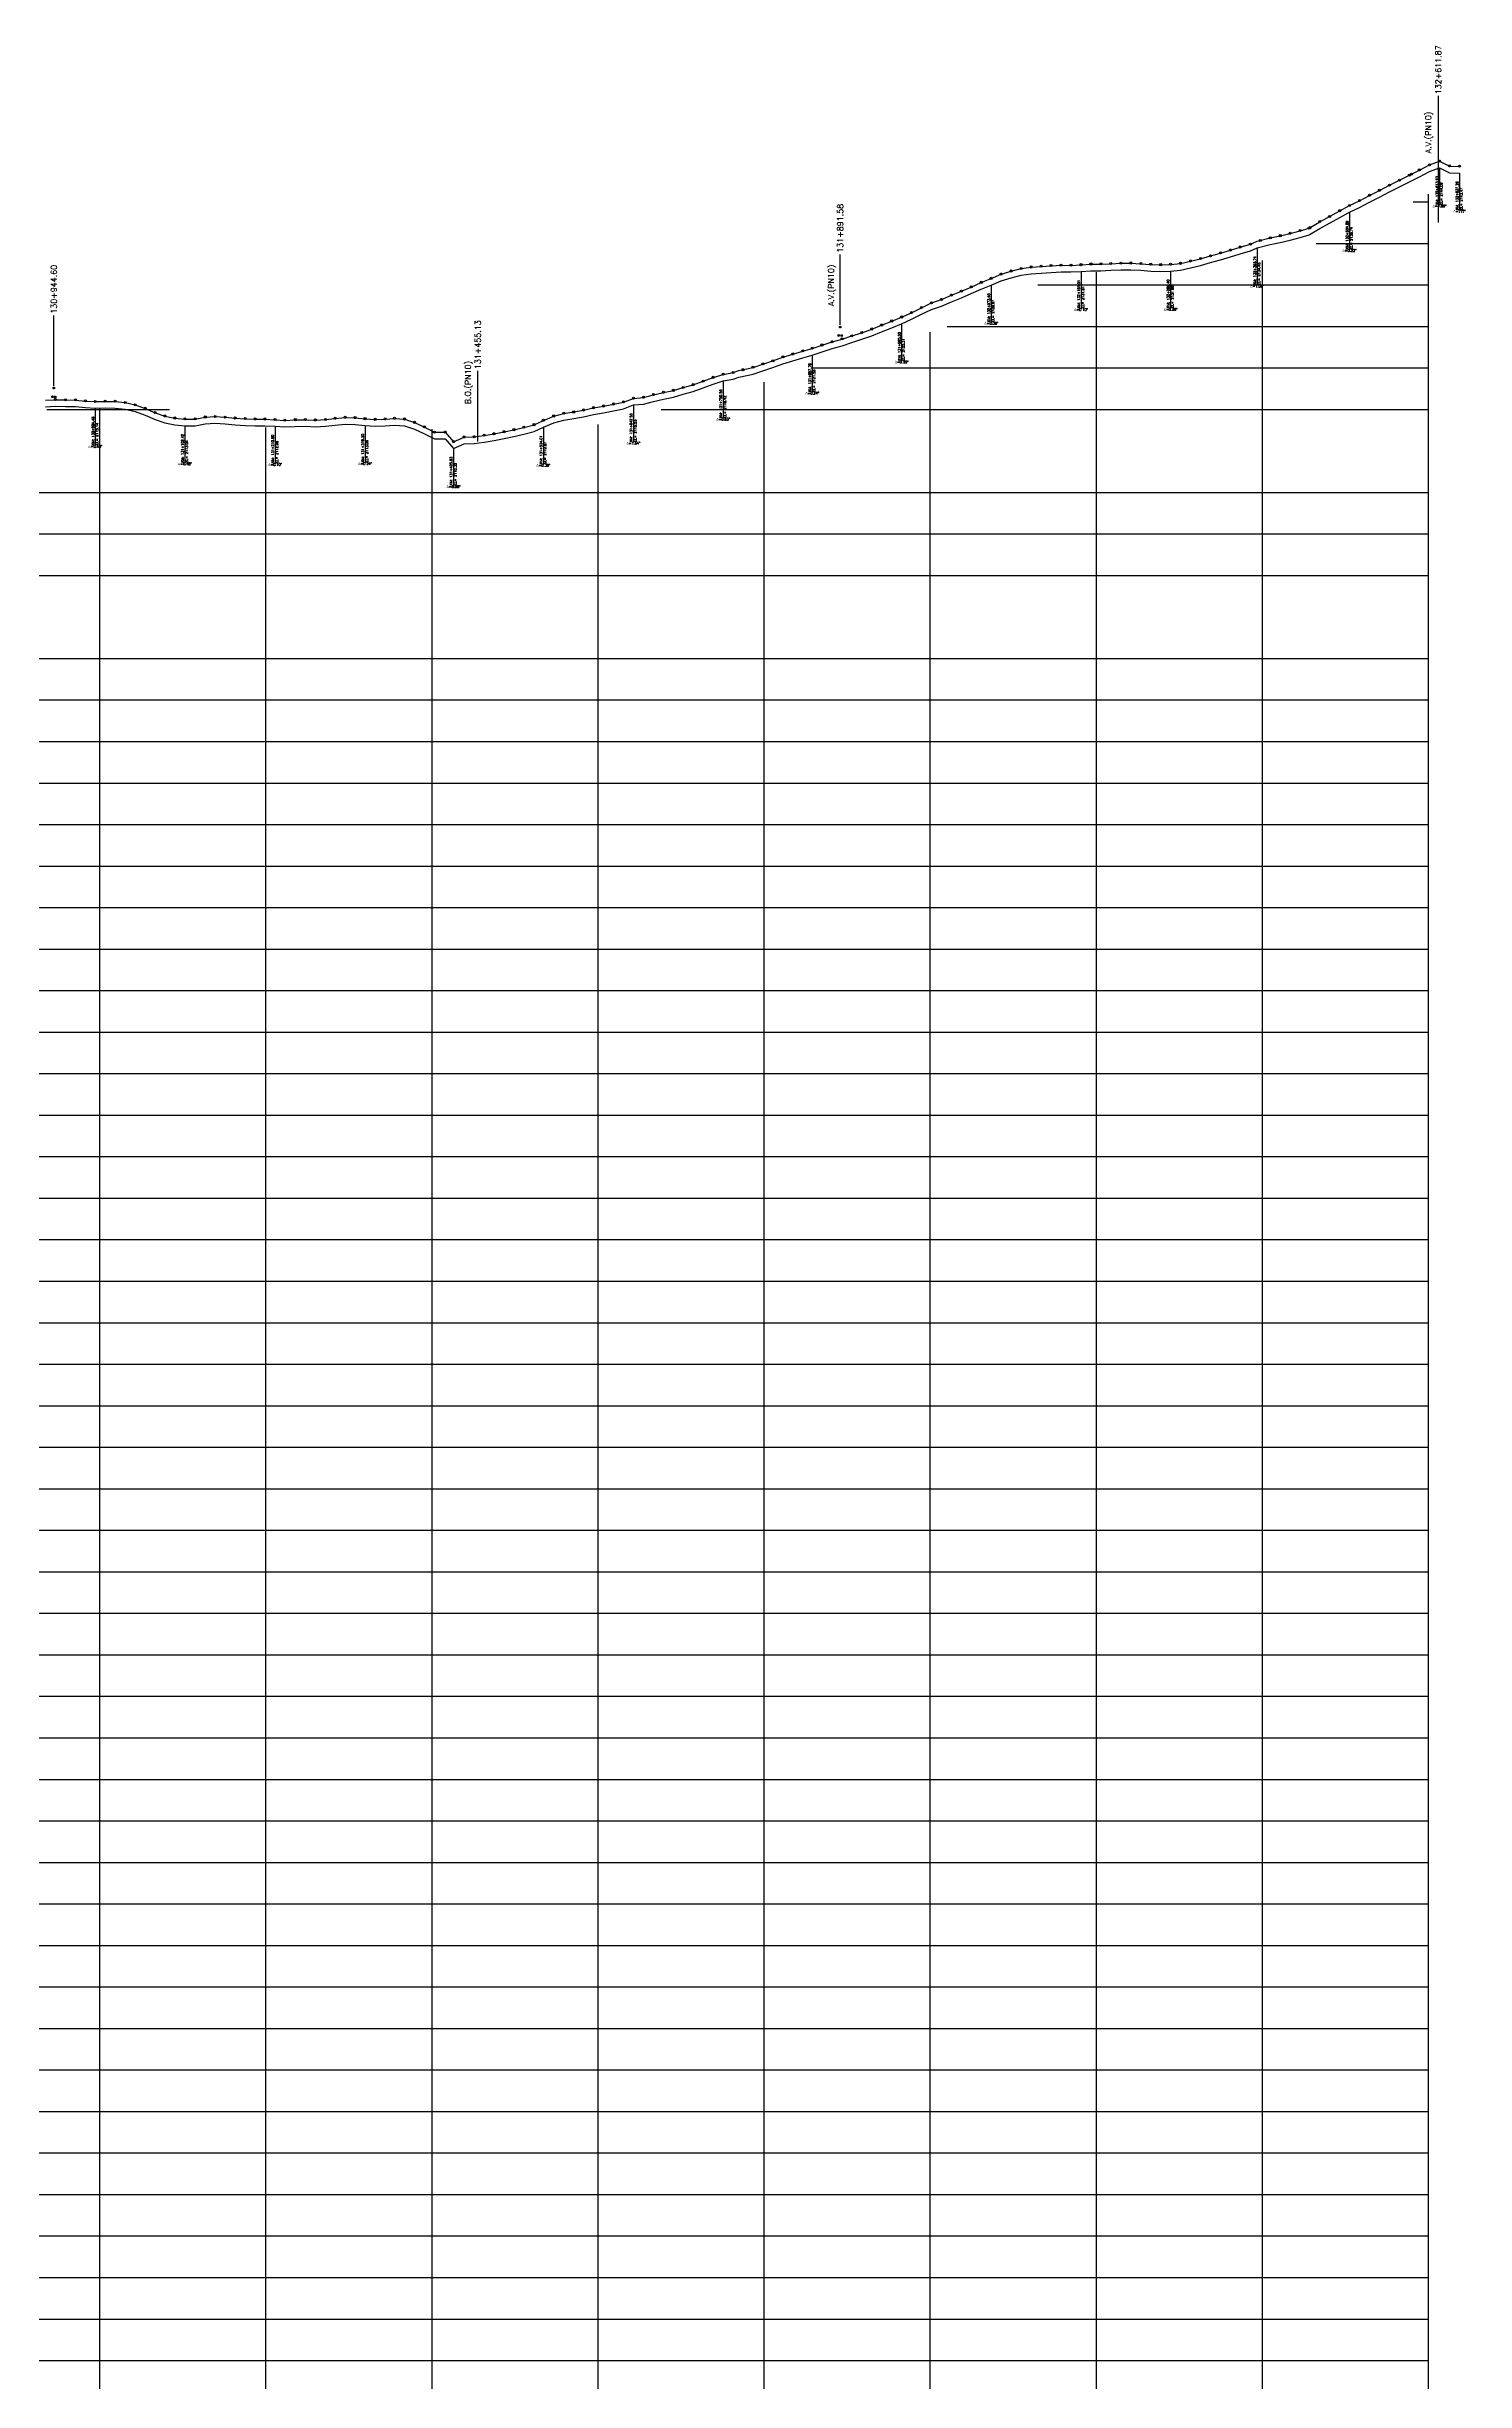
# Model space of a CAD drawing. Header units: metres. Extents: x 575895 to 634487, y 3214622 to 3222739.
# Drawn here: x 632539 to 634247, y 3217511 to 3220323 of the extents above; entities that cross this region are included whole.
import ezdxf

# ---------------------------------------------------------------- set-up
doc = ezdxf.new("R2010")
doc.units = ezdxf.units.M
for name, color, linetype in [('1405-05-17--km 168+000-END', 192, 'Continuous'), ('1405-05-17--km 74+000-133+000', 150, 'Continuous'), ('C-ROAD-PROF-GRID-MAJR', 8, 'Continuous'), ('C-ROAD-PROF-LABL', 92, 'Continuous'), ('C-ROAD-PROF-STAN-GEOM', 11, 'Continuous'), ('TXT', 2, 'Continuous'), ('V-CTRL-BMRK', 150, 'Continuous'), ('V-NODE', 1, 'Continuous')]:
    doc.layers.add(name, color=color, linetype=linetype)
doc.styles.add('RD', font='ROMAND.SHX', dxfattribs={"height": 3.5})
doc.styles.get("Standard").update_dxf_attribs({"font": 'romanc.shx', "height": 2})

msp = doc.modelspace()

# ---------------------------------------------------------------- linework, layer by layer
at = {"layer": '1405-05-17--km 168+000-END', "color": 0, "flags": 128}
msp.add_lwpolyline([(634214.7, 3220111), (634214.7, 3220203)], dxfattribs=at)
at = {"layer": '1405-05-17--km 74+000-133+000', "color": 150, "linetype": 'Continuous', "lineweight": -3, "ltscale": 2, "flags": 128}
for points in [[(632537.4, 3219896.7), (632549.3, 3219897.4), (632561.4, 3219897.1), (632573.4, 3219897), (632585.4, 3219895.8), (632597.3, 3219895.1), (632609.3, 3219895.4), (632621.4, 3219895.3), (632633.4, 3219893.9), (632645.4, 3219891), (632657.4, 3219886.8), (632669.4, 3219881.7), (632681.2, 3219877.6), (632693.2, 3219875.1), (632705.3, 3219874.1), (632717.6, 3219874.1), (632729.8, 3219876.3), (632741.7, 3219877), (632753.7, 3219876.2), (632765.8, 3219875.1), (632777.8, 3219874.5), (632789.8, 3219874), (632801.6, 3219873.9), (632813.8, 3219873.3), (632825.7, 3219872.5), (632838.2, 3219873.1), (632850.3, 3219873.3), (632862.4, 3219872.8), (632874.5, 3219873.4), (632886.3, 3219874.8), (632898.2, 3219876), (632910.1, 3219875.6), (632922.2, 3219874.3), (632934.4, 3219873.5), (632946.4, 3219874), (632957.7, 3219874.8), (632969.7, 3219873.9), (632981.7, 3219869.9), (632993.6, 3219864.4), (633005.7, 3219858.1), (633018.6, 3219858.2), (633028.7, 3219846.7), (633041.6, 3219852.3), (633053.6, 3219852.6), (633065.6, 3219854.4), (633077.5, 3219856.2), (633089.6, 3219858.6), (633101.5, 3219861.1), (633113.5, 3219864), (633125.7, 3219867.1), (633136.9, 3219872.4), (633149.4, 3219877.5), (633161.5, 3219880.9), (633168.8, 3219881.9), (633185.3, 3219884.8), (633197.4, 3219887.6), (633209.3, 3219889.6), (633221.4, 3219892), (633233.5, 3219894.5), (633245.4, 3219899), (633257.5, 3219900.1), (633269.6, 3219903.4), (633281.5, 3219906.1), (633293.5, 3219908.5), (633305.4, 3219911.9), (633317.4, 3219915.3), (633329.4, 3219919.5), (633341.5, 3219924.1), (633353.4, 3219927.9), (633365.5, 3219930), (633372.3, 3219932.7), (633389.4, 3219936.3), (633401.4, 3219940.3), (633413.4, 3219944), (633425.5, 3219948.7), (633437.4, 3219952.3), (633449.4, 3219956), (633460.6, 3219959.2), (633472.5, 3219963.1), (633484.6, 3219967), (633496.6, 3219970.4), (633508.5, 3219974.2), (633520.5, 3219978.1), (633532.4, 3219982.3), (633544.3, 3219987.1), (633556.4, 3219992), (633568.4, 3219996.8), (633580.3, 3220002.2), (633592.4, 3220008.2), (633604.3, 3220013.9), (633616.3, 3220018), (633628.3, 3220023.2), (633640.3, 3220028), (633652.3, 3220033.1), (633664.3, 3220038.5), (633676.3, 3220043.4), (633688.2, 3220048.5), (633700.2, 3220052.2), (633712.2, 3220055.2), (633724.3, 3220057), (633736.3, 3220057.9), (633748.3, 3220058.7), (633760.3, 3220059.3), (633772.3, 3220059.2), (633784.4, 3220059.8), (633796.4, 3220060.6), (633808.4, 3220060.7), (633820.4, 3220061.2), (633832.4, 3220061.7), (633844.3, 3220061.8), (633856.3, 3220061.2), (633868.3, 3220060.3), (633880.3, 3220059.8), (633892.3, 3220060.3), (633904.2, 3220061.4), (633916.2, 3220064.3), (633928.3, 3220067.2), (633940.3, 3220070.5), (633952.4, 3220074), (633964.3, 3220077.4), (633976.1, 3220081.1), (633988.3, 3220084.6), (633996.6, 3220088.2), (634012.3, 3220092.2), (634024.4, 3220094.7), (634036.2, 3220097.6), (634048.3, 3220100.9), (634059.3, 3220103.9), (634060.3, 3220104.6), (634071.9, 3220111.7), (634083.8, 3220117.9), (634095.9, 3220124.8), (634107.7, 3220131.1), (634119.8, 3220137), (634131.8, 3220143.4), (634143.7, 3220149.4), (634155.8, 3220155.6), (634167.8, 3220161.7), (634179.8, 3220167.7), (634182.3, 3220168.9), (634191.8, 3220174), (634204.1, 3220180.1), (634216.1, 3220184.6), (634228.2, 3220178.8), (634240.1, 3220178.4)], [(632537.4, 3219888.7), (632549.3, 3219889.4), (632561.4, 3219889.1), (632573.4, 3219889), (632585.4, 3219887.8), (632597.3, 3219887.1), (632609.3, 3219887.4), (632621.4, 3219887.3), (632633.4, 3219885.9), (632645.4, 3219883), (632657.4, 3219878.8), (632669.4, 3219873.7), (632681.2, 3219869.6), (632693.2, 3219867.1), (632705.3, 3219866.1), (632717.6, 3219866.1), (632729.8, 3219868.3), (632741.7, 3219869), (632753.7, 3219868.2), (632765.8, 3219867.1), (632777.8, 3219866.5), (632789.8, 3219866), (632801.6, 3219865.9), (632813.8, 3219865.3), (632825.7, 3219864.5), (632838.2, 3219865.1), (632850.3, 3219865.3), (632862.4, 3219864.8), (632874.5, 3219865.4), (632886.3, 3219866.8), (632898.2, 3219868), (632910.1, 3219867.6), (632922.2, 3219866.3), (632934.4, 3219865.5), (632946.4, 3219866), (632957.7, 3219866.8), (632969.7, 3219865.9), (632981.7, 3219861.9), (632993.6, 3219856.4), (633005.7, 3219850.1), (633018.6, 3219850.2), (633028.7, 3219838.7), (633041.6, 3219844.3), (633053.6, 3219844.6), (633065.6, 3219846.4), (633077.5, 3219848.2), (633089.6, 3219850.6), (633101.5, 3219853.1), (633113.5, 3219856), (633125.7, 3219859.1), (633136.9, 3219864.4), (633149.4, 3219869.5), (633161.5, 3219872.9), (633168.8, 3219873.9), (633185.3, 3219876.8), (633197.4, 3219879.6), (633209.3, 3219881.6), (633221.4, 3219884), (633233.5, 3219886.5), (633245.4, 3219891), (633257.5, 3219892.1), (633269.6, 3219895.4), (633281.5, 3219898.1), (633293.5, 3219900.5), (633305.4, 3219903.9), (633317.4, 3219907.3), (633329.4, 3219911.5), (633341.5, 3219916.1), (633353.4, 3219919.9), (633365.5, 3219922), (633372.3, 3219924.7), (633389.4, 3219928.3), (633401.4, 3219932.3), (633413.4, 3219936), (633425.5, 3219940.7), (633437.4, 3219944.3), (633449.4, 3219948), (633460.6, 3219951.2), (633472.5, 3219955.1), (633484.6, 3219959), (633496.6, 3219962.4), (633508.5, 3219966.2), (633520.5, 3219970.1), (633532.4, 3219974.3), (633544.3, 3219979.1), (633556.4, 3219984), (633568.4, 3219988.8), (633580.3, 3219994.2), (633592.4, 3220000.2), (633604.3, 3220005.9), (633616.3, 3220010), (633628.3, 3220015.2), (633640.3, 3220020), (633652.3, 3220025.1), (633664.3, 3220030.5), (633676.3, 3220035.4), (633688.2, 3220040.5), (633700.2, 3220044.2), (633712.2, 3220047.2), (633724.3, 3220049), (633736.3, 3220049.9), (633748.3, 3220050.7), (633760.3, 3220051.3), (633772.3, 3220051.2), (633784.4, 3220051.8), (633796.4, 3220052.6), (633808.4, 3220052.7), (633820.4, 3220053.2), (633832.4, 3220053.7), (633844.3, 3220053.8), (633856.3, 3220053.2), (633868.3, 3220052.3), (633880.3, 3220051.8), (633892.3, 3220052.3), (633904.2, 3220053.4), (633916.2, 3220056.3), (633928.3, 3220059.2), (633940.3, 3220062.5), (633952.4, 3220066), (633964.3, 3220069.4), (633976.1, 3220073.1), (633988.3, 3220076.6), (633996.6, 3220080.2), (634012.3, 3220084.2), (634024.4, 3220086.7), (634036.2, 3220089.6), (634048.3, 3220092.9), (634059.3, 3220095.9), (634060.3, 3220096.6), (634071.9, 3220103.7), (634083.8, 3220109.9), (634095.9, 3220116.8), (634107.7, 3220123.1), (634119.8, 3220129), (634131.8, 3220135.4), (634143.7, 3220141.4), (634155.8, 3220147.6), (634167.8, 3220153.7), (634179.8, 3220159.7), (634182.3, 3220160.9), (634191.8, 3220166), (634204.1, 3220172.1), (634216.1, 3220176.6), (634228.2, 3220170.8), (634240.1, 3220170.4)]]:
    msp.add_lwpolyline(points, dxfattribs=at)
at = {"layer": 'C-ROAD-PROF-GRID-MAJR', "color": 8, "linetype": 'Continuous', "lineweight": -3, "ltscale": 0.6}
for p, q in [((634202.9, 3215235.7), (634202.9, 3220144.8)), ((634184.4, 3220135.7), (634202.9, 3220135.7)), ((634067.4, 3220085.7), (634202.9, 3220085.7)), ((634002.9, 3215235.7), (634002.9, 3220065)), ((633732.5, 3220035.7), (634202.9, 3220035.7)), ((633802.9, 3215235.7), (633802.9, 3220050.9)), ((633602.9, 3215235.7), (633602.9, 3219978.7)), ((633623.2, 3219985.7), (634202.9, 3219985.7)), ((633402.9, 3215235.7), (633402.9, 3219918.6)), ((633459.8, 3219935.7), (634202.9, 3219935.7)), ((632539, 3219885.7), (632686.7, 3219885.7)), ((632602.9, 3215235.7), (632602.9, 3219886.9)), ((632802.9, 3215235.7), (632802.9, 3219863.8)), ((633002.9, 3215235.7), (633002.9, 3219862)), ((633202.9, 3215235.7), (633202.9, 3219867.5)), ((633278.8, 3219885.7), (634202.9, 3219885.7)), ((631827, 3219785.7), (634202.9, 3219785.7)), ((631778, 3219735.7), (634202.9, 3219735.7)), ((631692, 3219685.7), (634202.9, 3219685.7)), ((631519.9, 3219585.7), (634202.9, 3219585.7)), ((631285.3, 3219535.7), (634202.9, 3219535.7)), ((631160, 3219485.7), (634202.9, 3219485.7)), ((630974, 3219435.7), (634202.9, 3219435.7)), ((630619.3, 3219385.7), (634202.9, 3219385.7)), ((630384.7, 3219335.7), (634202.9, 3219335.7)), ((630254.9, 3219285.7), (634202.9, 3219285.7)), ((630042.5, 3219235.7), (634202.9, 3219235.7)), ((629822.2, 3219185.7), (634202.9, 3219185.7)), ((629439.4, 3219135.7), (634202.9, 3219135.7)), ((629404.7, 3219085.7), (634202.9, 3219085.7)), ((629369.9, 3219035.7), (634202.9, 3219035.7)), ((618328.5, 3218985.7), (634202.9, 3218985.7)), ((618045.3, 3218935.7), (634202.9, 3218935.7)), ((589229.7, 3218885.7), (634202.9, 3218885.7)), ((588839, 3218835.7), (634202.9, 3218835.7)), ((588788.5, 3218785.7), (634202.9, 3218785.7)), ((588574.1, 3218735.7), (634202.9, 3218735.7)), ((587846.2, 3218685.7), (634202.9, 3218685.7)), ((587471.4, 3218635.7), (634202.9, 3218635.7)), ((587402.3, 3218585.7), (634202.9, 3218585.7)), ((586879.5, 3218535.7), (634202.9, 3218535.7)), ((586834, 3218485.7), (634202.9, 3218485.7)), ((586802.6, 3218435.7), (634202.9, 3218435.7)), ((586657.4, 3218385.7), (634202.9, 3218385.7)), ((586394.3, 3218335.7), (634202.9, 3218335.7)), ((586104.8, 3218285.7), (634202.9, 3218285.7)), ((585771.4, 3218235.7), (634202.9, 3218235.7)), ((585413.8, 3218185.7), (634202.9, 3218185.7)), ((583461.1, 3218135.7), (634202.9, 3218135.7)), ((583425.8, 3218085.7), (634202.9, 3218085.7)), ((583390.7, 3218035.7), (634202.9, 3218035.7)), ((583124, 3217985.7), (634202.9, 3217985.7)), ((581945.1, 3217935.7), (634202.9, 3217935.7)), ((581633, 3217885.7), (634202.9, 3217885.7)), ((581370.7, 3217835.7), (634202.9, 3217835.7)), ((580454.3, 3217785.7), (634202.9, 3217785.7)), ((579879.4, 3217735.7), (634202.9, 3217735.7)), ((579207.9, 3217685.7), (634202.9, 3217685.7)), ((578887.7, 3217635.7), (634202.9, 3217635.7)), ((578337, 3217585.7), (634202.9, 3217585.7)), ((577365.6, 3217535.7), (634202.9, 3217535.7))]:
    msp.add_line(p, q, dxfattribs=at)
at = {"layer": 'C-ROAD-PROF-LABL', "color": 92, "linetype": 'Continuous', "lineweight": -3}
for p, q in [((634214.7, 3220178.2), (634214.7, 3220263.2)), ((633494.4, 3219987.4), (633494.4, 3220072.4)), ((632547.5, 3219913.9), (632547.5, 3219998.9)), ((633058, 3219847.1), (633058, 3219932.1))]:
    msp.add_line(p, q, dxfattribs=at)
at = {"layer": 'C-ROAD-PROF-STAN-GEOM', "color": 11, "linetype": 'Continuous', "lineweight": -3}
for p, q in [((634216.1, 3220176.6), (634216.1, 3220131.6)), ((634240.1, 3220170.4), (634240.1, 3220125.4)), ((634107.7, 3220123.1), (634107.7, 3220078.1)), ((633996.6, 3220080.2), (633996.6, 3220035.2)), ((633676.3, 3220035.4), (633676.3, 3219990.4)), ((633784.4, 3220051.8), (633784.4, 3220006.8)), ((633892.3, 3220052.3), (633892.3, 3220007.3)), ((633568.4, 3219988.8), (633568.4, 3219943.8)), ((633460.6, 3219951.2), (633460.6, 3219906.2)), ((633353.4, 3219919.9), (633353.4, 3219874.9)), ((633245.4, 3219891), (633245.4, 3219846)), ((632597.3, 3219887.1), (632597.3, 3219842.1)), ((632705.3, 3219866.1), (632705.3, 3219821.1)), ((632813.8, 3219865.3), (632813.8, 3219820.3)), ((632922.2, 3219866.3), (632922.2, 3219821.3)), ((633136.9, 3219864.4), (633136.9, 3219819.4)), ((633028.7, 3219838.7), (633028.7, 3219793.7))]:
    msp.add_line(p, q, dxfattribs=at)
at = {"layer": 'V-CTRL-BMRK'}
for p, q in [((634213.5, 3220175.7), (634216, 3220175.7)), ((634214.7, 3220174.4), (634214.7, 3220176.9)), ((633491.2, 3219974.8), (633493.7, 3219974.8)), ((633491.3, 3219974.7), (633493.8, 3219974.7)), ((633491.3, 3219974.7), (633493.8, 3219974.7)), ((633492.5, 3219973.6), (633492.5, 3219976.1)), ((633492.5, 3219973.5), (633492.5, 3219976)), ((633492.5, 3219973.4), (633492.5, 3219975.9)), ((633493.2, 3219984.9), (633495.7, 3219984.9)), ((633494.4, 3219983.6), (633494.4, 3219986.1)), ((633494.9, 3219974.7), (633497.4, 3219974.7)), ((633495, 3219974.6), (633497.5, 3219974.6)), ((633495, 3219974.6), (633497.5, 3219974.6)), ((633496.1, 3219973.4), (633496.1, 3219975.9)), ((633496.2, 3219973.3), (633496.2, 3219975.8)), ((633496.2, 3219973.3), (633496.2, 3219975.8)), ((632544.4, 3219901), (632546.9, 3219901)), ((632544.4, 3219900.9), (632546.9, 3219900.9)), ((632544.5, 3219900.9), (632547, 3219900.9)), ((632545.7, 3219899.7), (632545.7, 3219902.2)), ((632545.7, 3219899.7), (632545.7, 3219902.2)), ((632545.7, 3219899.7), (632545.7, 3219902.2)), ((632546.2, 3219911.4), (632548.7, 3219911.4)), ((632547.5, 3219910.2), (632547.5, 3219912.7)), ((632547.5, 3219900.7), (632550, 3219900.7)), ((632547.9, 3219900.7), (632550.4, 3219900.7)), ((632547.9, 3219900.7), (632550.4, 3219900.7)), ((632548.7, 3219899.5), (632548.7, 3219902)), ((632549.1, 3219899.4), (632549.1, 3219901.9)), ((632549.1, 3219899.4), (632549.1, 3219901.9))]:
    msp.add_line(p, q, dxfattribs=at)
at = {"layer": 'V-CTRL-BMRK', "const_width": 0.962}
for points in [[(634214.2, 3220175.7, 0.414214), (634214.7, 3220175.2, 1)], [(634215.2, 3220175.7, 0.414214), (634214.7, 3220176.1, 1)], [(633492, 3219974.8, 0.414214), (633492.5, 3219974.4, 1)], [(633492, 3219974.7, 0.414214), (633492.5, 3219974.2, 1)], [(633492, 3219974.7, 0.414214), (633492.5, 3219974.2, 1)], [(633493, 3219974.8, 0.414214), (633492.5, 3219975.3, 1)], [(633493, 3219974.7, 0.414214), (633492.5, 3219975.2, 1)], [(633493, 3219974.7, 0.414214), (633492.5, 3219975.1, 1)], [(633494, 3219984.9, 0.414214), (633494.4, 3219984.4, 1)], [(633494.9, 3219984.9, 0.414214), (633494.4, 3219985.3, 1)], [(633495.7, 3219974.7, 0.414214), (633496.1, 3219974.2, 1)], [(633495.7, 3219974.6, 0.414214), (633496.2, 3219974.1, 1)], [(633495.7, 3219974.6, 0.414214), (633496.2, 3219974.1, 1)], [(633496.6, 3219974.7, 0.414214), (633496.1, 3219975.2, 1)], [(633496.7, 3219974.6, 0.414214), (633496.2, 3219975, 1)], [(633496.7, 3219974.6, 0.414214), (633496.2, 3219975.1, 1)], [(632545.2, 3219901, 0.414214), (632545.7, 3219900.5, 1)], [(632545.2, 3219900.9, 0.414214), (632545.7, 3219900.5, 1)], [(632545.3, 3219900.9, 0.414214), (632545.7, 3219900.5, 1)], [(632546.2, 3219901, 0.414214), (632545.7, 3219901.4, 1)], [(632546.2, 3219900.9, 0.414214), (632545.7, 3219901.4, 1)], [(632546.2, 3219900.9, 0.414214), (632545.7, 3219901.4, 1)], [(632547, 3219911.4, 0.414214), (632547.5, 3219910.9, 1)], [(632547.9, 3219911.4, 0.414214), (632547.5, 3219911.9, 1)], [(632548.2, 3219900.7, 0.414214), (632548.7, 3219900.3, 1)], [(632548.6, 3219900.7, 0.414214), (632549.1, 3219900.2, 1)], [(632548.6, 3219900.7, 0.414214), (632549.1, 3219900.2, 1)], [(632549.2, 3219900.7, 0.414214), (632548.7, 3219901.2, 1)], [(632549.6, 3219900.7, 0.414214), (632549.1, 3219901.1, 1)], [(632549.6, 3219900.7, 0.414214), (632549.1, 3219901.1, 1)]]:
    msp.add_lwpolyline(points, format="xyb", dxfattribs=at)
at = {"layer": 'V-CTRL-BMRK'}
for centre in [(634214.7, 3220175.7), (633492.5, 3219974.8), (633492.5, 3219974.7), (633492.5, 3219974.7), (633494.4, 3219984.9), (633496.1, 3219974.7), (633496.2, 3219974.6), (633496.2, 3219974.6), (632545.7, 3219901), (632545.7, 3219900.9), (632545.7, 3219900.9), (632547.5, 3219911.4), (632548.7, 3219900.7), (632549.1, 3219900.7), (632549.1, 3219900.7)]:
    msp.add_circle(centre, 0.962, dxfattribs=at)
at = {"layer": 'V-NODE', "lineweight": -2}
for p, q in [((634182.3, 3220169.1), (634182.3, 3220169.1)), ((634191.8, 3220174.2), (634191.8, 3220174.2)), ((634204.1, 3220180.3), (634204.1, 3220180.3)), ((634216.1, 3220184.8), (634216.1, 3220184.8)), ((634228.2, 3220179), (634228.2, 3220179)), ((634240.1, 3220178.6), (634240.1, 3220178.6)), ((634131.8, 3220143.6), (634131.8, 3220143.6)), ((634143.7, 3220149.6), (634143.7, 3220149.6)), ((634155.8, 3220155.8), (634155.8, 3220155.8)), ((634167.8, 3220161.9), (634167.8, 3220161.9)), ((634179.8, 3220167.9), (634179.8, 3220167.9)), ((634083.8, 3220118.1), (634083.8, 3220118.1)), ((634095.9, 3220125), (634095.9, 3220125)), ((634107.7, 3220131.3), (634107.7, 3220131.3)), ((634119.8, 3220137.2), (634119.8, 3220137.2)), ((633988.3, 3220084.8), (633988.3, 3220084.8)), ((634000.3, 3220089.1), (634000.3, 3220089.1)), ((634012.3, 3220092.4), (634012.3, 3220092.4)), ((634024.4, 3220094.9), (634024.4, 3220094.9)), ((634036.2, 3220097.8), (634036.2, 3220097.8)), ((634048.3, 3220101.1), (634048.3, 3220101.1)), ((634059.3, 3220104.1), (634059.3, 3220104.1)), ((634060.3, 3220104.8), (634060.3, 3220104.8)), ((634071.9, 3220111.9), (634071.9, 3220111.9)), ((633724.3, 3220057.2), (633724.3, 3220057.2)), ((633736.3, 3220058.1), (633736.3, 3220058.1)), ((633748.3, 3220058.9), (633748.3, 3220058.9)), ((633760.3, 3220059.5), (633760.3, 3220059.5)), ((633772.3, 3220059.4), (633772.3, 3220059.4)), ((633784.4, 3220060), (633784.4, 3220060)), ((633796.4, 3220060.8), (633796.4, 3220060.8)), ((633808.4, 3220060.9), (633808.4, 3220060.9)), ((633820.4, 3220061.4), (633820.4, 3220061.4)), ((633832.4, 3220061.9), (633832.4, 3220061.9)), ((633844.3, 3220062), (633844.3, 3220062)), ((633856.3, 3220061.4), (633856.3, 3220061.4)), ((633868.3, 3220060.5), (633868.3, 3220060.5)), ((633880.3, 3220060), (633880.3, 3220060)), ((633892.3, 3220060.5), (633892.3, 3220060.5)), ((633904.2, 3220061.6), (633904.2, 3220061.6)), ((633916.2, 3220064.5), (633916.2, 3220064.5)), ((633928.3, 3220067.4), (633928.3, 3220067.4)), ((633940.3, 3220070.7), (633940.3, 3220070.7)), ((633952.4, 3220074.2), (633952.4, 3220074.2)), ((633964.3, 3220077.6), (633964.3, 3220077.6)), ((633976.1, 3220081.3), (633976.1, 3220081.3)), ((633652.3, 3220033.3), (633652.3, 3220033.3)), ((633664.3, 3220038.7), (633664.3, 3220038.7)), ((633676.3, 3220043.6), (633676.3, 3220043.6)), ((633688.2, 3220048.7), (633688.2, 3220048.7)), ((633700.2, 3220052.4), (633700.2, 3220052.4)), ((633712.2, 3220055.4), (633712.2, 3220055.4)), ((633580.3, 3220002.4), (633580.3, 3220002.4)), ((633592.4, 3220008.4), (633592.4, 3220008.4)), ((633604.3, 3220014.1), (633604.3, 3220014.1)), ((633616.3, 3220018.2), (633616.3, 3220018.2)), ((633628.3, 3220023.4), (633628.3, 3220023.4)), ((633640.3, 3220028.2), (633640.3, 3220028.2)), ((633508.5, 3219974.4), (633508.5, 3219974.4)), ((633520.5, 3219978.3), (633520.5, 3219978.3)), ((633532.4, 3219982.5), (633532.4, 3219982.5)), ((633544.3, 3219987.3), (633544.3, 3219987.3)), ((633556.4, 3219992.2), (633556.4, 3219992.2)), ((633568.4, 3219997), (633568.4, 3219997)), ((633413.4, 3219944.2), (633413.4, 3219944.2)), ((633425.5, 3219948.9), (633425.5, 3219948.9)), ((633437.4, 3219952.5), (633437.4, 3219952.5)), ((633449.4, 3219956.2), (633449.4, 3219956.2)), ((633460.6, 3219959.4), (633460.6, 3219959.4)), ((633472.5, 3219963.3), (633472.5, 3219963.3)), ((633484.6, 3219967.2), (633484.6, 3219967.2)), ((633496.6, 3219970.6), (633496.6, 3219970.6)), ((633329.4, 3219919.7), (633329.4, 3219919.7)), ((633341.5, 3219924.3), (633341.5, 3219924.3)), ((633353.4, 3219928.1), (633353.4, 3219928.1)), ((633365.5, 3219930.2), (633365.5, 3219930.2)), ((633377.4, 3219933.5), (633377.4, 3219933.5)), ((633389.4, 3219936.5), (633389.4, 3219936.5)), ((633401.4, 3219940.5), (633401.4, 3219940.5)), ((632549.3, 3219897.6), (632549.3, 3219897.6)), ((632561.4, 3219897.3), (632561.4, 3219897.3)), ((632573.4, 3219897.2), (632573.4, 3219897.2)), ((632585.4, 3219896), (632585.4, 3219896)), ((632597.3, 3219895.3), (632597.3, 3219895.3)), ((632609.3, 3219895.6), (632609.3, 3219895.6)), ((632621.4, 3219895.5), (632621.4, 3219895.5)), ((632633.4, 3219894.1), (632633.4, 3219894.1)), ((632645.4, 3219891.2), (632645.4, 3219891.2)), ((633197.4, 3219887.8), (633197.4, 3219887.8)), ((633209.3, 3219889.8), (633209.3, 3219889.8)), ((633221.4, 3219892.2), (633221.4, 3219892.2)), ((633233.5, 3219894.7), (633233.5, 3219894.7)), ((633245.4, 3219899.2), (633245.4, 3219899.2)), ((633257.5, 3219900.3), (633257.5, 3219900.3)), ((633269.6, 3219903.6), (633269.6, 3219903.6)), ((633281.5, 3219906.3), (633281.5, 3219906.3)), ((633293.5, 3219908.7), (633293.5, 3219908.7)), ((633305.4, 3219912.1), (633305.4, 3219912.1)), ((633317.4, 3219915.5), (633317.4, 3219915.5)), ((632657.4, 3219887), (632657.4, 3219887)), ((632669.4, 3219881.9), (632669.4, 3219881.9)), ((632681.2, 3219877.8), (632681.2, 3219877.8)), ((632693.2, 3219875.3), (632693.2, 3219875.3)), ((632705.3, 3219874.3), (632705.3, 3219874.3)), ((632717.6, 3219874.3), (632717.6, 3219874.3)), ((632729.8, 3219876.5), (632729.8, 3219876.5)), ((632741.7, 3219877.2), (632741.7, 3219877.2)), ((632753.7, 3219876.4), (632753.7, 3219876.4)), ((632765.8, 3219875.3), (632765.8, 3219875.3)), ((632777.8, 3219874.7), (632777.8, 3219874.7)), ((632789.8, 3219874.2), (632789.8, 3219874.2)), ((632801.6, 3219874.1), (632801.6, 3219874.1)), ((632813.8, 3219873.5), (632813.8, 3219873.5)), ((632825.7, 3219872.7), (632825.7, 3219872.7)), ((632838.2, 3219873.3), (632838.2, 3219873.3)), ((632850.3, 3219873.5), (632850.3, 3219873.5)), ((632862.4, 3219873), (632862.4, 3219873)), ((632874.5, 3219873.6), (632874.5, 3219873.6)), ((632886.3, 3219875), (632886.3, 3219875)), ((632898.2, 3219876.2), (632898.2, 3219876.2)), ((632910.1, 3219875.8), (632910.1, 3219875.8)), ((632922.2, 3219874.5), (632922.2, 3219874.5)), ((632934.4, 3219873.7), (632934.4, 3219873.7)), ((632946.4, 3219874.2), (632946.4, 3219874.2)), ((632957.7, 3219875), (632957.7, 3219875)), ((632969.7, 3219874.1), (632969.7, 3219874.1)), ((632981.7, 3219870.1), (632981.7, 3219870.1)), ((632993.6, 3219864.6), (632993.6, 3219864.6)), ((633101.5, 3219861.3), (633101.5, 3219861.3)), ((633113.5, 3219864.2), (633113.5, 3219864.2)), ((633125.7, 3219867.3), (633125.7, 3219867.3)), ((633136.9, 3219872.6), (633136.9, 3219872.6)), ((633149.4, 3219877.7), (633149.4, 3219877.7)), ((633161.5, 3219881.1), (633161.5, 3219881.1)), ((633173.5, 3219882.6), (633173.5, 3219882.6)), ((633185.3, 3219885), (633185.3, 3219885)), ((633005.7, 3219858.3), (633005.7, 3219858.3)), ((633018.6, 3219858.4), (633018.6, 3219858.4)), ((633028.7, 3219846.9), (633028.7, 3219846.9)), ((633041.6, 3219852.5), (633041.6, 3219852.5)), ((633053.6, 3219852.8), (633053.6, 3219852.8)), ((633065.6, 3219854.6), (633065.6, 3219854.6)), ((633077.5, 3219856.4), (633077.5, 3219856.4)), ((633089.6, 3219858.8), (633089.6, 3219858.8))]:
    msp.add_line(p, q, dxfattribs=at)
for centre in [(634179.8, 3220167.9), (634182.3, 3220169.1), (634191.8, 3220174.2), (634204.1, 3220180.3), (634216.1, 3220184.8), (634228.2, 3220179), (634240.1, 3220178.6), (634131.8, 3220143.6), (634143.7, 3220149.6), (634155.8, 3220155.8), (634167.8, 3220161.9), (634071.9, 3220111.9), (634083.8, 3220118.1), (634095.9, 3220125), (634107.7, 3220131.3), (634119.8, 3220137.2), (633988.3, 3220084.8), (634000.3, 3220089.1), (634012.3, 3220092.4), (634024.4, 3220094.9), (634036.2, 3220097.8), (634048.3, 3220101.1), (634059.3, 3220104.1), (634060.3, 3220104.8), (633712.2, 3220055.4), (633724.3, 3220057.2), (633736.3, 3220058.1), (633748.3, 3220058.9), (633760.3, 3220059.5), (633772.3, 3220059.4), (633784.4, 3220060), (633796.4, 3220060.8), (633808.4, 3220060.9), (633820.4, 3220061.4), (633832.4, 3220061.9), (633844.3, 3220062), (633856.3, 3220061.4), (633868.3, 3220060.5), (633880.3, 3220060), (633892.3, 3220060.5), (633904.2, 3220061.6), (633916.2, 3220064.5), (633928.3, 3220067.4), (633940.3, 3220070.7), (633952.4, 3220074.2), (633964.3, 3220077.6), (633976.1, 3220081.3), (633640.3, 3220028.2), (633652.3, 3220033.3), (633664.3, 3220038.7), (633676.3, 3220043.6), (633688.2, 3220048.7), (633700.2, 3220052.4), (633580.3, 3220002.4), (633592.4, 3220008.4), (633604.3, 3220014.1), (633616.3, 3220018.2), (633628.3, 3220023.4), (633508.5, 3219974.4), (633520.5, 3219978.3), (633532.4, 3219982.5), (633544.3, 3219987.3), (633556.4, 3219992.2), (633568.4, 3219997), (633413.4, 3219944.2), (633425.5, 3219948.9), (633437.4, 3219952.5), (633449.4, 3219956.2), (633460.6, 3219959.4), (633472.5, 3219963.3), (633484.6, 3219967.2), (633496.6, 3219970.6), (633317.4, 3219915.5), (633329.4, 3219919.7), (633341.5, 3219924.3), (633353.4, 3219928.1), (633365.5, 3219930.2), (633377.4, 3219933.5), (633389.4, 3219936.5), (633401.4, 3219940.5), (632549.3, 3219897.6), (632561.4, 3219897.3), (632573.4, 3219897.2), (632585.4, 3219896), (632597.3, 3219895.3), (632609.3, 3219895.6), (632621.4, 3219895.5), (632633.4, 3219894.1), (632645.4, 3219891.2), (632657.4, 3219887), (633197.4, 3219887.8), (633209.3, 3219889.8), (633221.4, 3219892.2), (633233.5, 3219894.7), (633245.4, 3219899.2), (633257.5, 3219900.3), (633269.6, 3219903.6), (633281.5, 3219906.3), (633293.5, 3219908.7), (633305.4, 3219912.1), (632669.4, 3219881.9), (632681.2, 3219877.8), (632693.2, 3219875.3), (632705.3, 3219874.3), (632717.6, 3219874.3), (632729.8, 3219876.5), (632741.7, 3219877.2), (632753.7, 3219876.4), (632765.8, 3219875.3), (632777.8, 3219874.7), (632789.8, 3219874.2), (632801.6, 3219874.1), (632813.8, 3219873.5), (632825.7, 3219872.7), (632838.2, 3219873.3), (632850.3, 3219873.5), (632862.4, 3219873), (632874.5, 3219873.6), (632886.3, 3219875), (632898.2, 3219876.2), (632910.1, 3219875.8), (632922.2, 3219874.5), (632934.4, 3219873.7), (632946.4, 3219874.2), (632957.7, 3219875), (632969.7, 3219874.1), (632981.7, 3219870.1), (632993.6, 3219864.6), (633005.7, 3219858.3), (633018.6, 3219858.4), (633089.6, 3219858.8), (633101.5, 3219861.3), (633113.5, 3219864.2), (633125.7, 3219867.3), (633136.9, 3219872.6), (633149.4, 3219877.7), (633161.5, 3219881.1), (633173.5, 3219882.6), (633185.3, 3219885), (633028.7, 3219846.9), (633041.6, 3219852.5), (633053.6, 3219852.8), (633065.6, 3219854.6), (633077.5, 3219856.4)]:
    msp.add_circle(centre, 1.25, dxfattribs=at)

# ---------------------------------------------------------------- texts
at = {"layer": 'C-ROAD-PROF-LABL', "color": 2, "linetype": 'Continuous', "lineweight": -3, "char_height": 7, "attachment_point": 4, "rotation": 90}
for s, insert in [('{\\C7;132+611.87}', (634214.7, 3220265.3)), ('{\\C7;131+891.58}', (633494.4, 3220074.4)), ('{\\C7;130+944.60}', (632547.5, 3220001)), ('{\\C7;131+455.13}', (633058, 3219934.2))]:
    msp.add_mtext(s, dxfattribs=dict(at, insert=insert))
at = {"layer": 'C-ROAD-PROF-STAN-GEOM', "color": 11, "linetype": 'Continuous', "lineweight": -3, "char_height": 3, "attachment_point": 1, "rotation": 90, "style": 'RD'}
for s, insert in [('{\\Fromand.shx|c0;\\C7;KM: 132+613.23}', (634211.7, 3220132.2)), ('{\\Fromand.shx|c0;\\C7;EL= 2144.09}', (634216.7, 3220132.2)), ('{\\Fromand.shx|c0;\\C7;KM: 132+637.26}', (634235.8, 3220126)), ('{\\Fromand.shx|c0;\\C7;EL= 2143.47}', (634240.8, 3220126)), ('{\\Fromand.shx|c0;\\C7;KM: 132+504.89}', (634103.4, 3220078.7)), ('{\\Fromand.shx|c0;\\C7;EL= 2138.74}', (634108.4, 3220078.7)), ('{\\Fromand.shx|c0;\\C7;KM: 132+393.74}', (633992.2, 3220035.8)), ('{\\Fromand.shx|c0;\\C7;EL= 2134.45}', (633997.2, 3220035.8)), ('{\\Fromand.shx|c0;\\C7;KM: 132+181.51}', (633780, 3220007.4)), ('{\\Fromand.shx|c0;\\C7;EL= 2131.61}', (633785, 3220007.4)), ('{\\Fromand.shx|c0;\\C7;KM: 132+289.40}', (633887.9, 3220007.9)), ('{\\Fromand.shx|c0;\\C7;EL= 2131.66}', (633892.9, 3220007.9)), ('{\\Fromand.shx|c0;\\C7;KM: 132+073.40}', (633671.9, 3219991)), ('{\\Fromand.shx|c0;\\C7;EL= 2129.97}', (633676.9, 3219991)), ('{\\Fromand.shx|c0;\\C7;KM: 131+965.50}', (633564, 3219944.4)), ('{\\Fromand.shx|c0;\\C7;EL= 2125.31}', (633569, 3219944.4)), ('{\\Fromand.shx|c0;\\C7;KM: 131+857.78}', (633456.3, 3219906.8)), ('{\\Fromand.shx|c0;\\C7;EL= 2121.55}', (633461.3, 3219906.8)), ('{\\Fromand.shx|c0;\\C7;KM: 131+750.55}', (633349, 3219875.5)), ('{\\Fromand.shx|c0;\\C7;EL= 2118.42}', (633354, 3219875.5)), ('{\\Fromand.shx|c0;\\C7;KM: 130+994.46}', (632593, 3219842.7)), ('{\\Fromand.shx|c0;\\C7;EL= 2115.14}', (632598, 3219842.7)), ('{\\Fromand.shx|c0;\\C7;KM: 131+642.55}', (633241, 3219846.6)), ('{\\Fromand.shx|c0;\\C7;EL= 2115.53}', (633246, 3219846.6)), ('{\\Fromand.shx|c0;\\C7;KM: 131+102.42}', (632700.9, 3219821.7)), ('{\\Fromand.shx|c0;\\C7;EL= 2113.04}', (632705.9, 3219821.7)), ('{\\Fromand.shx|c0;\\C7;KM: 131+210.90}', (632809.4, 3219820.9)), ('{\\Fromand.shx|c0;\\C7;EL= 2112.96}', (632814.4, 3219820.9)), ('{\\Fromand.shx|c0;\\C7;KM: 131+319.30}', (632917.8, 3219821.9)), ('{\\Fromand.shx|c0;\\C7;EL= 2113.06}', (632922.8, 3219821.9)), ('{\\Fromand.shx|c0;\\C7;KM: 131+534.01}', (633132.5, 3219820)), ('{\\Fromand.shx|c0;\\C7;EL= 2112.87}', (633137.5, 3219820)), ('{\\Fromand.shx|c0;\\C7;KM: 131+425.83}', (633024.3, 3219794.3)), ('{\\Fromand.shx|c0;\\C7;EL= 2110.30}', (633029.3, 3219794.3))]:
    msp.add_mtext(s, dxfattribs=dict(at, insert=insert))
at = {"layer": 'C-ROAD-PROF-STAN-GEOM', "color": 11, "linetype": 'Continuous', "lineweight": -3, "char_height": 3, "attachment_point": 5, "style": 'RD'}
for s, insert in [('{\\Fgreekc.shx|c0;Δ\\Fromand.shx|c0;=4.89°}', (634216.1, 3220130.6)), ('{\\Fgreekc.shx|c0;Δ\\Fromand.shx|c0;=???°}', (634240.1, 3220124.4)), ('{\\Fgreekc.shx|c0;Δ\\Fromand.shx|c0;=0.22°}', (634107.7, 3220077.1)), ('{\\Fgreekc.shx|c0;Δ\\Fromand.shx|c0;=1.06°}', (633996.6, 3220034.2)), ('{\\Fgreekc.shx|c0;Δ\\Fromand.shx|c0;=0.10°}', (633784.4, 3220005.8)), ('{\\Fgreekc.shx|c0;Δ\\Fromand.shx|c0;=0.29°}', (633892.3, 3220006.3)), ('{\\Fgreekc.shx|c0;Δ\\Fromand.shx|c0;=0.09°}', (633676.3, 3219989.4)), ('{\\Fgreekc.shx|c0;Δ\\Fromand.shx|c0;=0.29°}', (633568.4, 3219942.8)), ('{\\Fgreekc.shx|c0;Δ\\Fromand.shx|c0;=0.24°}', (633460.6, 3219905.2)), ('{\\Fgreekc.shx|c0;Δ\\Fromand.shx|c0;=0.83°}', (633353.4, 3219873.9)), ('{\\Fgreekc.shx|c0;Δ\\Fromand.shx|c0;=0.48°}', (632597.3, 3219841.1)), ('{\\Fgreekc.shx|c0;Δ\\Fromand.shx|c0;=1.64°}', (633245.4, 3219845)), ('{\\Fgreekc.shx|c0;Δ\\Fromand.shx|c0;=0.48°}', (632705.3, 3219820.1)), ('{\\Fgreekc.shx|c0;Δ\\Fromand.shx|c0;=0.10°}', (632813.8, 3219819.3)), ('{\\Fgreekc.shx|c0;Δ\\Fromand.shx|c0;=0.24°}', (632922.2, 3219820.3)), ('{\\Fgreekc.shx|c0;Δ\\Fromand.shx|c0;=0.38°}', (633136.9, 3219818.4)), ('{\\Fgreekc.shx|c0;Δ\\Fromand.shx|c0;=8.96°}', (633028.7, 3219792.7))]:
    msp.add_mtext(s, dxfattribs=dict(at, insert=insert))
at = {"layer": 'TXT', "color": 2, "linetype": 'Continuous', "lineweight": -3, "char_height": 7, "attachment_point": 8, "rotation": 90, "style": 'RD'}
for s, insert in [('A.V.(PN10)', (634208.4, 3220219.2)), ('A.V.(PN10)', (633489.2, 3220035)), ('B.O.(PN10)', (633051.9, 3219918))]:
    msp.add_mtext(s, dxfattribs=dict(at, insert=insert))

doc.saveas('drawing.dxf')
